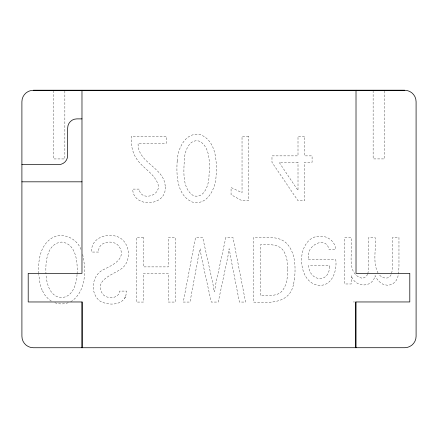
<?xml version="1.0" encoding="UTF-8"?>
<svg xmlns="http://www.w3.org/2000/svg" width="438" height="438" viewBox="0 0 438 438"><rect width="100%" height="100%" fill="white"/><g stroke="black" fill="none" stroke-linecap="round" stroke-linejoin="round"><path stroke-width="0.33" stroke-dasharray="2.19 1.64" d="M77.05 274.434C76.579 283.78 72.878 297.156 61.534 297.539C50.2 297.134 46.488 283.775 46.012 274.434M77.077 273.772C77.778 262.242 76.185 243.424 61.528 242.072C46.899 243.451 45.278 262.242 45.985 273.772M294.451 279.685C295.699 267.645 295.655 253.668 287.257 244.015C278.716 234.653 264.459 238.31 253.41 237.533L253.416 302.061C269.233 303.123 290.071 303.819 293.564 283.912M367.854 273.662L368.418 270L368.604 263.32L368.604 237.527L375.103 237.527C376.428 249.299 372.207 262.614 378.284 273.498M293.564 283.912L294.451 279.685M225.811 237.533L215.786 283.808L214.494 291.708L214.144 291.708L212.917 283.808L202.717 237.533L195.551 237.538L183.259 302.061L189.999 302.061L199.816 248.844L200.133 248.844L201.321 256.619L211.242 302.061L218.234 302.061L227.908 256.493L229.025 248.844L229.337 248.844L230.492 256.493L239.405 302.061L245.587 302.061L232.972 237.533L225.811 237.533M125.755 296.181L126.62 291.089L119.563 291.089C119.218 298.886 107.151 299.274 102.914 294.44C93.086 280.085 113.228 274.714 121.841 268.45C132.752 260.161 129.588 239.498 115.851 236.175C104.928 233.076 90.513 238.995 91.646 252.053L98.703 252.053C97.417 241.059 114.575 238.803 119.448 246.999C126.806 259.57 111.236 265.587 102.476 270.164C91.504 276.203 89.927 293.657 100.088 301.152C107.967 305.51 121.687 305.877 125.755 296.181L124.677 298.289M367.608 274.139C366.743 276.477 364.411 278.075 361.93 278.146M70.77 301.76C86.281 291.878 86.275 270.093 82.574 254.089M68.262 302.713C64.03 304.355 59.037 304.355 54.805 302.713M353.28 301.957L354.561 301.963M361.93 278.146C344.892 273.832 353.68 248.97 351.238 237.527L344.739 237.527L344.744 283.972L351.243 283.972L351.238 275.573C354.632 287.563 372.568 288.543 375.103 275.573L377.08 279.066L379.034 281.497L383.02 284.322L387.367 285.258L390.532 284.793L393.379 283.408L395.755 281.169L397.518 278.146L398.602 273.542L398.969 266.545L398.963 237.527L392.432 237.527L392.229 270.032L391.61 273.701L390.636 275.606L389.338 277.002L387.74 277.862L385.829 278.146L383.042 277.615L380.485 276.006L379.16 274.5M51.323 301.07L48.383 298.99L44.933 295.108L42.125 290.197M80.964 249.403C76.743 238.294 63.067 231.987 52.297 237.812C40.159 245.023 37.887 260.758 38.708 273.673M42.125 290.197L40.115 284.344L38.741 274.319M384.569 90.94L384.575 158.917L373.132 158.917L373.127 90.94M64.857 90.956L64.857 158.934L53.414 158.934L53.414 90.956M177.182 160.992C176.257 175.364 176.941 195.567 192.408 202.077C207.464 205.937 215.638 188.367 216.082 175.961C217.007 161.573 216.323 141.348 200.839 134.833C185.772 130.973 177.636 148.597 177.182 160.992M287.826 269.337C287.531 277.5 286.917 286.89 280.402 292.704C274.582 296.57 267.07 295.256 260.473 295.573L260.468 244.645C268.264 244.787 278.103 243.391 283.364 250.574C286.95 256.148 287.667 262.866 287.826 269.337M308.303 256.219L308.089 259.772L335.798 259.772C337.32 271.845 331.079 288.538 316.121 284.82C305.828 281.935 301.525 270.213 301.662 260.44C301.098 249.463 307.64 235.743 320.249 236.241C327.761 235.874 335.486 241.606 335.552 249.463L329.053 249.463C326.02 235.529 307.481 244.935 308.303 256.219M184.387 158.2C183.949 170.086 181.546 188.236 193.426 195.682C203.599 198.847 208.061 186.643 208.882 178.726C209.309 166.851 211.735 148.674 199.816 141.271C189.659 138.107 185.203 150.294 184.387 158.2M165.208 186.895C166.949 206.484 133.223 208.537 132.681 189.101L139.18 189.101C140.708 202.164 162.673 195.463 157.653 183.226C153.787 173.607 143.774 168.493 137.691 160.428C132.446 153.503 130.644 144.759 131.312 136.218L166.287 136.213L166.287 143.325L138.09 143.325C137.286 163.062 165.066 167.617 165.208 186.895M329.579 266.507C329.338 283.583 309.639 281.837 308.511 265.598L329.579 265.592L329.579 266.507M248.532 136.213L242.033 136.213L242.039 192.715L231.067 187.519L231.067 194.713L242.039 200.741L248.538 200.735L248.532 136.213M304.503 136.207L298.004 136.207L298.004 155.873L271.976 155.873L271.976 162.323L298.01 200.735L304.509 200.735L304.503 162.317L312.086 162.317L312.086 155.873L304.503 155.873L304.503 136.207M298.004 162.317L279.137 162.317L298.01 190.508L298.004 162.317M143.39 237.538L136.333 237.538L136.333 302.067L143.39 302.067L143.39 273.334L168.301 273.334L168.301 302.067L175.364 302.061L175.359 237.538L168.301 237.538L168.301 266.89L143.39 266.89L143.39 237.538"/><path stroke-width="0.66" d="M355.853 301.963L355.859 347.728L355.853 301.963L409.798 301.952L409.804 273.345L356.023 273.35L356.012 90.261M33.343 90.277L404.646 90.261A11.443 11.443 0 0 1 416.089 101.704L416.1 336.28A11.443 11.443 0 0 1 404.641 347.717L33.354 347.739A11.443 11.443 0 0 1 21.911 336.291L21.9 101.72A11.443 11.443 0 0 1 33.343 90.277L404.63 90.272M81.977 118.879L76.825 118.884A9.154 9.154 0 0 0 67.671 128.038L67.671 155.501A9.154 9.154 0 0 1 58.522 164.655L21.9 164.655M21.9 181.819L81.983 181.819M82.07 301.968L82.07 347.739L82.07 301.968L28.207 301.968L28.202 273.361L81.983 273.361L81.977 90.272"/></g></svg>
